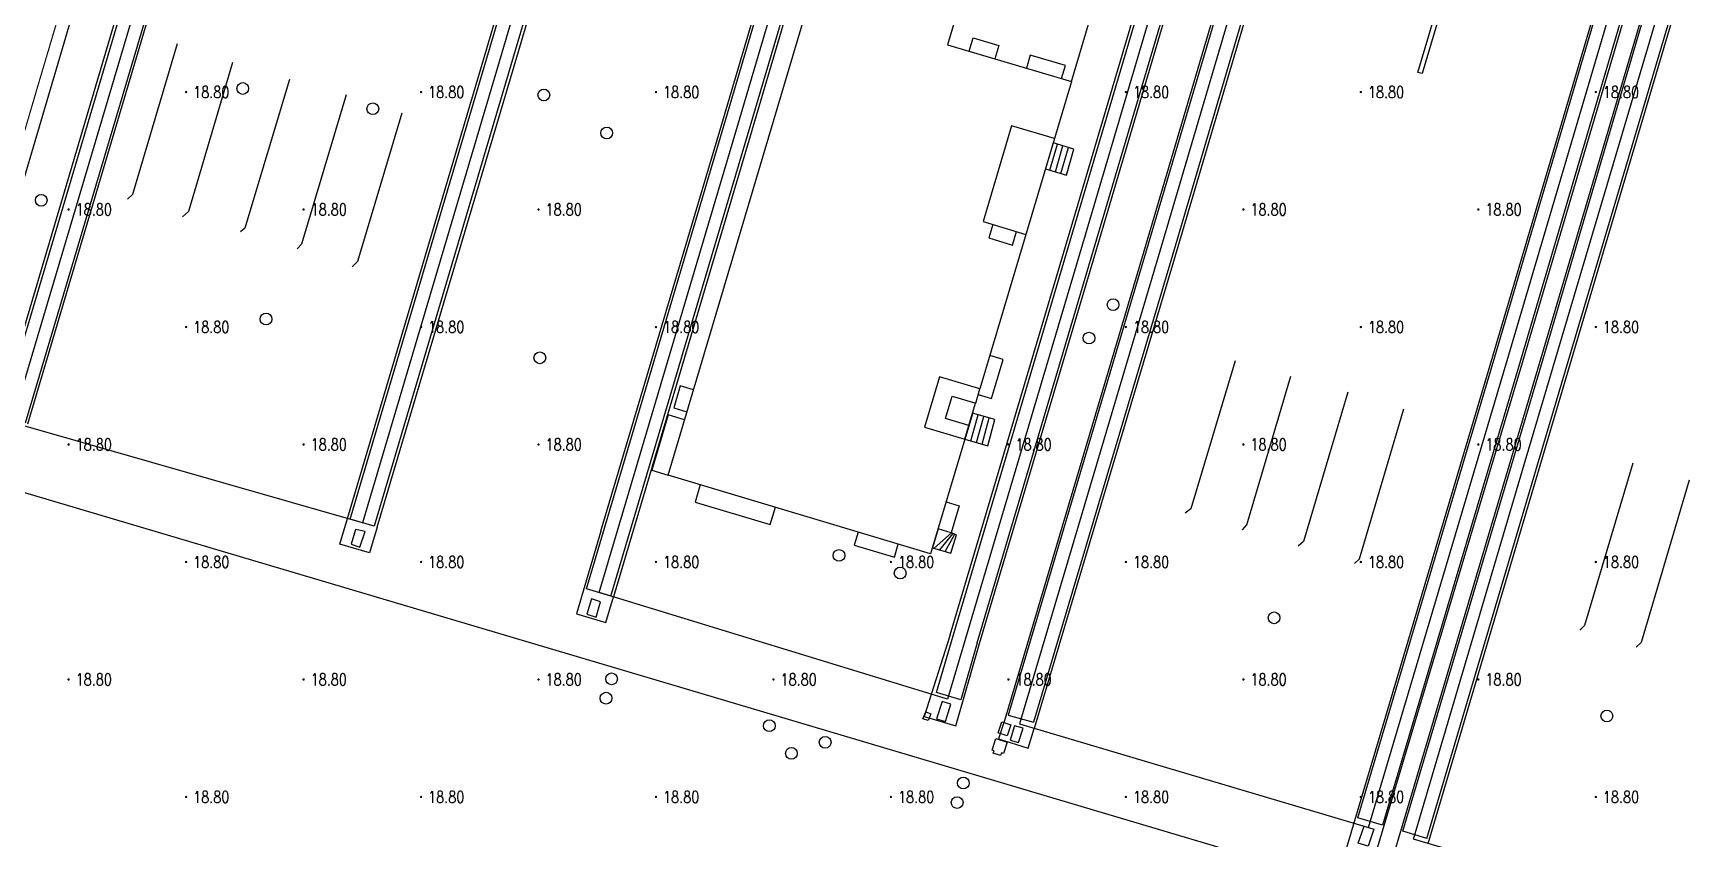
# Model space of a CAD drawing. Extents: x 404846 to 408477, y 3390929 to 3392894.
# Drawn here: x 405318.3 to 405459.4, y 3391930.8 to 3391999.4 of the extents above; entities that cross this region are included whole.
import ezdxf
from ezdxf.enums import TextEntityAlignment as Align

# ---------------------------------------------------------------- set-up
doc = ezdxf.new("R2010")
doc.units = 0
doc.header["$LTSCALE"] = 0.5
doc.layers.get('0').update_dxf_attribs({"linetype": 'CONTINUOUS'})
for name, color, linetype in [('3221', 6, 'CONTINUOUS'), ('DLSS', 4, 'CONTINUOUS'), ('FZTZ', 7, 'CONTINUOUS'), ('GCD', 1, 'CONTINUOUS'), ('GXYZ', 2, 'CONTINUOUS'), ('JMD', 6, 'CONTINUOUS'), ('SXSS', 5, 'CONTINUOUS'), ('ZBTZ', 3, 'CONTINUOUS')]:
    doc.layers.add(name, color=color, linetype=linetype)
doc.layers.add('ASSIST', color=7, linetype='CONTINUOUS', plot=False)
doc.styles.add('HZ', font='rs.shx', dxfattribs={"width": 0.8, "bigfont": 'hztxt.shx'})
doc.linetypes.add('1161', pattern='A,0,[149,AAA.SHX,S=0.15,R=0,X=0,Y=0],-1.6', length=1.6)
doc.linetypes.add('444', pattern='A,4.5,[145,AAA.SHX,S=1,R=0,X=0,Y=1],4.5,-0.5,[146,AAA.SHX,S=1,R=0,X=0,Y=0],-0.5', length=10)

# ---------------------------------------------------------------- blocks, each defined once
blk = doc.blocks.new('GC200')
at = {"linetype": 'Continuous', "const_width": 0.2, "flags": 128}
blk.add_lwpolyline([(-0.1, 0, 1), (0.1, 0, 1)], format="xyb", close=True, dxfattribs=at)
blk = doc.blocks.new('gc188')
blk.add_circle((0, 0), 1)

msp = doc.modelspace()

# ---------------------------------------------------------------- linework, layer by layer
at = {"layer": '3221', "color": 6}
for points in [[(405421.925, 3392029.737, 18.904), (405416.264, 3392010.557, 18.808), (405407.88, 3391982.184, 18.808), (405396.168, 3391942.712, 18.551), (405366.521, 3391951.772, 18.897), (405378.156, 3391990.985, 18.808), (405386.533, 3392019.338, 18.808), (405392.193, 3392038.513, 18.904), (405416.021, 3392118.84, 18.825), (405435.322, 3392183.847, 19.062), (405441.324, 3392204.065, 18.991), (405449.173, 3392230.585, 19.045), (405478.898, 3392221.788, 18.847), (405471.046, 3392195.255, 18.991), (405465.04, 3392175.025, 18.912), (405445.738, 3392110.016, 18.825)], [(405471.239, 3392173.072, 18.764), (405451.964, 3392108.168, 18.825), (405428.134, 3392027.895, 18.782), (405422.482, 3392008.721, 18.808), (405414.098, 3391980.343, 18.808), (405402.292, 3391940.607, 18.754), (405432.008, 3391931.778, 18.547), (405443.821, 3391971.537, 18.808), (405452.215, 3391999.946, 18.808), (405457.861, 3392019.102, 18.782), (405481.682, 3392099.344, 18.825), (405500.956, 3392164.247, 18.764)], [(405372.043, 3392044.461, 18.904), (405366.383, 3392025.288, 18.808), (405358.01, 3391996.95, 18.808), (405346.368, 3391957.714, 18.799), (405316.566, 3391966.254, 18.613), (405328.286, 3392005.751, 18.808), (405336.653, 3392034.068, 18.808), (405342.311, 3392053.238, 18.904)]]:
    msp.add_polyline3d(points, dxfattribs=at)
msp.add_polyline3d([(405435.832, 3391930.796, 18.759), (405445.125, 3391962.192, 18.569), (405464.437, 3392027.321, 18.705), (405471.829, 3392052.237, 18.609), (405476.653, 3392068.547, 18.609), (405496.586, 3392135.585, 18.669), (405504.994, 3392164.018, 18.993), (405508.753, 3392176.704, 19.02), (405514.027, 3392194.463, 18.926), (405518.638, 3392210.052, 18.79), (405548.365, 3392201.26, 18.79), (405543.749, 3392185.654, 18.926), (405538.473, 3392167.888, 19.02), (405534.72, 3392155.22, 18.993), (405526.3, 3392126.75, 18.669), (405506.38, 3392059.756, 18.609), (405501.553, 3392043.432, 18.609), (405494.157, 3392018.505, 18.705), (405474.85, 3391953.394, 18.569), (405465.557, 3391921.998, 18.759)], close=True, dxfattribs=at)
at = {"layer": 'ASSIST', "linetype": 'Continuous', "flags": 128}
for points, elevation in [([(405404.504, 3391987.839), (405406.312, 3391987.3), (405406.934, 3391989.509), (405405.165, 3391990.06), (405404.504, 3391987.839)], 19.453), ([(405397.642, 3391964.835), (405399.597, 3391964.276), (405400.2, 3391966.51), (405398.297, 3391967.039), (405397.642, 3391964.835)], 19.44), ([(405394.892, 3391955.59), (405396.466, 3391955.126), (405396.945, 3391956.698), (405396.478, 3391956.864), (405395.369, 3391957.194), (405394.892, 3391955.59)], 19.621)]:
    msp.add_lwpolyline(points, close=True, dxfattribs=dict(at, elevation=elevation))
at = {"layer": 'DLSS', "linetype": 'Continuous', "const_width": 0.1, "elevation": 18.729, "flags": 128}
msp.add_lwpolyline([(405331.968, 3392039.459), (405318.701, 3391994.77), (405315.683, 3391984.495), (405314.092, 3391979.13)], dxfattribs=at)
at = {"layer": 'FZTZ', "linetype": 'Continuous', "flags": 128}
for points, elevation in [([(405330.595, 3391998.477), (405326.799, 3391985.661), (405326.358, 3391985.268)], 19.919), ([(405335.301, 3391996.891), (405331.563, 3391984.214), (405331.065, 3391983.749)], 19.998), ([(405340.148, 3391995.451), (405336.36, 3391982.798), (405335.998, 3391982.489)], 19.872), ([(405344.99, 3391994.143), (405341.19, 3391981.428), (405340.802, 3391981.031)], 19.871), ([(405349.723, 3391992.568), (405345.943, 3391979.956), (405345.502, 3391979.513)], 19.965), ([(405420.649, 3391971.514), (405416.885, 3391958.905), (405416.413, 3391958.527)], 19.959), ([(405421.281, 3391957.12), (405421.646, 3391957.55), (405425.408, 3391970.195)], 19.913), ([(405430.259, 3391968.846), (405426.468, 3391956.121), (405426.008, 3391955.715)], 19.93), ([(405430.828, 3391954.252), (405431.243, 3391954.645), (405435.025, 3391967.404)], 19.957), ([(405454.499, 3391962.792), (405450.405, 3391948.975), (405449.993, 3391948.574)], 19.935), ([(405459.304, 3391961.356), (405455.21, 3391947.539), (405454.798, 3391947.137)], 19.935)]:
    msp.add_lwpolyline(points, dxfattribs=dict(at, elevation=elevation))
for points, elevation in [([(405394.751, 3391941.45), (405394.518, 3391940.885), (405394.078, 3391941.034), (405394.318, 3391941.623), (405394.751, 3391941.45)], 19.624), ([(405400.803, 3391940.767), (405401.566, 3391940.512), (405401.26, 3391939.596), (405400.497, 3391939.852), (405400.803, 3391940.767)], 19.396), ([(405400.283, 3391939.345), (405401.25, 3391939.037), (405400.945, 3391938.08), (405400.756, 3391938.14), (405400.679, 3391937.899), (405400.064, 3391938.095), (405400.132, 3391938.308), (405399.969, 3391938.359), (405400.283, 3391939.345)], 19.851)]:
    msp.add_lwpolyline(points, close=True, dxfattribs=dict(at, elevation=elevation))
at = {"layer": 'JMD', "linetype": 'Continuous'}
for p, q in [((405404.875, 3391987.729), (405405.528, 3391989.947)), ((405406.934, 3391989.509), (405405.165, 3391990.06)), ((405405.354, 3391987.586), (405405.996, 3391989.801)), ((405405.833, 3391987.443), (405406.465, 3391989.655)), ((405406.312, 3391987.3), (405406.934, 3391989.509)), ((405404.504, 3391987.839), (405406.312, 3391987.3)), ((405397.674, 3391964.826), (405398.328, 3391967.03)), ((405398.155, 3391964.688), (405398.796, 3391966.9)), ((405400.2, 3391966.51), (405398.297, 3391967.039)), ((405398.636, 3391964.551), (405399.264, 3391966.77)), ((405399.116, 3391964.413), (405399.732, 3391966.64)), ((405399.597, 3391964.276), (405400.2, 3391966.51)), ((405397.642, 3391964.835), (405399.597, 3391964.276)), ((405395.027, 3391955.55), (405396.518, 3391956.85)), ((405395.507, 3391955.409), (405396.66, 3391956.799)), ((405395.986, 3391955.267), (405396.803, 3391956.749)), ((405396.466, 3391955.126), (405396.945, 3391956.698)), ((405396.945, 3391956.698), (405396.478, 3391956.864)), ((405394.892, 3391955.59), (405396.466, 3391955.126))]:
    msp.add_line(p, q, dxfattribs=at)
at = {"layer": 'JMD', "linetype": '444', "elevation": 20.765, "flags": 128}
msp.add_lwpolyline([(405331.403, 3392034.514), (405324.509, 3392010.602), (405307.438, 3391952.824), (405302.633, 3391954.343), (405300.797, 3391948.468), (405269.161, 3391958.115)], dxfattribs=at)
at = {"layer": 'JMD', "linetype": 'Continuous', "elevation": 33.25, "flags": 128}
msp.add_lwpolyline([(405372.383, 3391961.775), (405386.455, 3392009.083), (405398.308, 3392005.557), (405396.181, 3391998.407), (405406.716, 3391995.273), (405398.934, 3391969.113), (405395.489, 3391970.138), (405394.215, 3391965.855), (405397.642, 3391964.835), (405394.738, 3391955.074), (405372.383, 3391961.775)], close=True, dxfattribs=at)
at = {"layer": 'JMD', "linetype": 'Continuous', "flags": 128}
for points, elevation in [([(405406.716, 3391995.273), (405408.166, 3392000.149), (405397.631, 3392003.283)], 28.271), ([(405398.027, 3391997.858), (405398.362, 3391998.983), (405400.54, 3391998.335), (405400.205, 3391997.21)], 31.615), ([(405405.882, 3391995.521), (405406.212, 3391996.63), (405403.214, 3391997.522), (405402.884, 3391996.413)], 31.615), ([(405405.27, 3391990.414), (405401.623, 3391991.498), (405399.2, 3391983.352), (405402.847, 3391982.267)], 35.488), ([(405400.025, 3391983.107), (405399.683, 3391981.957), (405401.716, 3391981.352), (405402.058, 3391982.502)], 35.073), ([(405398.794, 3391968.641), (405399.915, 3391968.307), (405400.902, 3391971.624), (405399.78, 3391971.957)], 23.768), ([(405374.544, 3391969.04), (405373.423, 3391969.374), (405372.867, 3391967.503), (405373.988, 3391967.17)], 22.045), ([(405397.642, 3391964.835), (405397.988, 3391965.999), (405396.001, 3391966.59), (405396.569, 3391968.502), (405398.575, 3391967.905), (405398.934, 3391969.113)], 31.238), ([(405397.988, 3391965.999), (405398.557, 3391967.911)], 27.924), ([(405373.784, 3391966.484), (405372.391, 3391966.899), (405370.99, 3391962.189), (405372.383, 3391961.775)], 24.867), ([(405375.123, 3391960.953), (405374.683, 3391959.483), (405381.082, 3391957.565), (405381.522, 3391959.035)], 24.837), ([(405396.054, 3391959.496), (405397.163, 3391959.166), (405396.478, 3391956.864), (405395.369, 3391957.194)], 23.491), ([(405388.574, 3391956.922), (405388.239, 3391955.805), (405391.652, 3391954.783), (405391.986, 3391955.899)], 23.345)]:
    msp.add_lwpolyline(points, dxfattribs=dict(at, elevation=elevation))
at = {"layer": 'SXSS', "linetype": 'Continuous', "elevation": 18.793, "flags": 128}
msp.add_lwpolyline([(405457.069, 3392064.85), (405436.587, 3391995.943), (405436.217, 3391996.053), (405456.698, 3392064.96), (405457.069, 3392064.85)], close=True, dxfattribs=at)
at = {"layer": 'ZBTZ', "linetype": '1161', "flags": 128}
for points, elevation in [([(405432.691, 3391929.776), (405445.057, 3391971.171), (405453.451, 3391999.582), (405459.097, 3392018.736), (405482.917, 3392098.977), (405516.595, 3392212.545), (405517.898, 3392212.12), (405503.535, 3392163.481)], 18.845), ([(405429.284, 3391927.132), (405442.585, 3391971.903), (405450.978, 3392000.311), (405456.625, 3392019.467), (405480.446, 3392099.711), (405502.673, 3392174.801)], 18.829), ([(405503.523, 3392163.485), (405484.248, 3392098.582), (405460.429, 3392018.342), (405454.783, 3391999.189), (405446.388, 3391970.776), (405434.1, 3391929.349)], 18.798), ([(405436.982, 3391930.84), (405434.919, 3391931.464), (405446.582, 3391970.719), (405454.976, 3391999.131), (405460.622, 3392018.285), (405484.442, 3392098.524), (405503.716, 3392163.427)], 18.828), ([(405450.776, 3392108.504), (405425.898, 3392024.943), (405425.914, 3392024.953), (405421.232, 3392009.09), (405412.848, 3391980.714), (405401.042, 3391940.978)], 18.856), ([(405450.968, 3392108.454), (405426.234, 3392025.387), (405426.25, 3392025.397), (405421.42, 3392009.035), (405413.036, 3391980.658), (405401.35, 3391941.328), (405403.503, 3391940.738)], 18.843), ([(405453.012, 3392107.856), (405429.212, 3392027.576), (405423.56, 3392008.403), (405415.175, 3391980.024), (405403.503, 3391940.738)], 18.812), ([(405453.23, 3392107.791), (405429.436, 3392027.51), (405423.785, 3392008.337), (405415.4, 3391979.958), (405403.561, 3391940.217)], 18.818), ([(405446.169, 3391961.883), (405465.481, 3392027.011), (405472.874, 3392051.927), (405477.717, 3392068.231)], 18.623), ([(405446.381, 3391961.82), (405465.692, 3392026.949), (405473.084, 3392051.865), (405477.944, 3392068.164)], 18.623), ([(405315.363, 3391966.892), (405327.006, 3392006.13), (405335.373, 3392034.446), (405341.031, 3392053.615)], 18.805), ([(405343.339, 3392052.934), (405337.681, 3392033.765), (405329.314, 3392005.447), (405317.671, 3391966.209), (405315.617, 3391966.816), (405327.26, 3392006.055), (405335.627, 3392034.371), (405341.285, 3392053.54)], 18.8), ([(405317.882, 3391966.146), (405329.525, 3392005.384), (405337.892, 3392033.702), (405343.55, 3392052.872)], 18.779), ([(405345.097, 3391958.092), (405356.739, 3391997.327), (405365.112, 3392025.664), (405370.771, 3392044.837)], 18.83), ([(405373.042, 3392044.166), (405367.382, 3392024.993), (405359.009, 3391996.654), (405347.367, 3391957.418), (405345.312, 3391958.028), (405356.954, 3391997.263), (405365.326, 3392025.6), (405370.986, 3392044.773)], 18.83), ([(405347.629, 3391957.34), (405359.271, 3391996.577), (405367.644, 3392024.916), (405373.304, 3392044.089)], 18.83), ([(405367.519, 3391951.473), (405365.441, 3391952.095), (405377.075, 3391991.305), (405385.452, 3392019.657), (405391.112, 3392038.832)], 18.869), ([(405366.674, 3391956.996), (405376.872, 3391991.365), (405385.249, 3392019.717), (405390.909, 3392038.892)], 18.852), ([(405367.519, 3391951.473), (405379.155, 3391990.689), (405387.533, 3392019.042), (405393.243, 3392038.175)], 18.855), ([(405393.514, 3392038.153), (405387.743, 3392018.98), (405379.366, 3391990.627), (405367.73, 3391951.41)], 18.863), ([(405396.647, 3391948.102), (405406.85, 3391982.489), (405415.233, 3392010.862), (405420.894, 3392030.041)], 18.773), ([(405398.689, 3391947.496), (405408.892, 3391981.885), (405417.276, 3392010.259), (405422.937, 3392029.438)], 18.765), ([(405398.907, 3391947.431), (405409.111, 3391981.82), (405417.494, 3392010.194), (405423.156, 3392029.374)], 18.793), ([(405396.412, 3391948.172), (405406.615, 3391982.559), (405413.675, 3392006.454)], 18.736), ([(405310.418, 3391962.911), (405316.671, 3391961.022), (405316.828, 3391960.513), (405374.212, 3391943.488), (405429.284, 3391927.132)], 18.549), ([(405436.982, 3391930.84), (405446.169, 3391961.883)], 18.663), ([(405437.088, 3391930.424), (405446.381, 3391961.82)], 18.664), ([(405347.629, 3391957.34), (405346.966, 3391955.16), (405344.45, 3391955.889), (405345.097, 3391958.092)], 18.799), ([(405366.674, 3391956.996), (405364.586, 3391949.96), (405367.099, 3391949.221), (405367.73, 3391951.41)], 18.9), ([(405396.412, 3391948.172), (405394.182, 3391941.222), (405396.881, 3391940.443), (405398.907, 3391947.431)], 18.728), ([(405398.689, 3391947.496), (405397.293, 3391942.646), (405395.236, 3391943.279), (405396.647, 3391948.102)], 18.686), ([(405401.042, 3391940.978), (405400.499, 3391939.34), (405403.041, 3391938.539), (405403.561, 3391940.217)], 18.894)]:
    msp.add_lwpolyline(points, dxfattribs=dict(at, elevation=elevation))
for points, elevation in [([(405515.776, 3392210.473), (405504.899, 3392173.819), (405482.71, 3392099.039), (405458.89, 3392018.797), (405453.244, 3391999.643), (405444.849, 3391971.232), (405433.189, 3391931.986), (405431.1, 3391932.605), (405442.761, 3391971.851), (405451.154, 3392000.259), (405456.801, 3392019.415), (405480.622, 3392099.659), (405502.81, 3392174.477), (405513.668, 3392211.092), (405515.776, 3392210.473)], 18.819), ([(405345.782, 3391957.153), (405345.397, 3391955.898), (405346.161, 3391955.655), (405346.59, 3391956.965), (405345.782, 3391957.153)], 18.899), ([(405365.869, 3391951.236), (405365.481, 3391949.938), (405366.273, 3391949.67), (405366.648, 3391950.979), (405365.869, 3391951.236)], 18.864), ([(405395.717, 3391942.507), (405395.249, 3391941.035), (405395.993, 3391940.798), (405396.461, 3391942.271), (405395.717, 3391942.507)], 18.952), ([(405401.883, 3391940.447), (405401.502, 3391939.221), (405402.214, 3391939.019), (405402.613, 3391940.248), (405401.883, 3391940.447)], 18.53), ([(405432.008, 3391931.778), (405432.473, 3391931.63), (405431.993, 3391930.189), (405431.138, 3391930.461), (405431.63, 3391931.89), (405432.008, 3391931.778)], 18.586)]:
    msp.add_lwpolyline(points, close=True, dxfattribs=dict(at, elevation=elevation))

# ---------------------------------------------------------------- block references
at = {"layer": 'GCD', "linetype": 'Continuous'}
ref = msp.add_blockref('GC200', (405331.358, 3391994.379, 18.8), dxfattribs=dict(at, xscale=0.5, yscale=0.5, zscale=0.5))
ref.add_attrib('height', '18.80', dxfattribs={"linetype": 'Continuous', "height": 1, "style": 'HZ', "width": 0.8}).set_placement((405331.958, 3391994.379, 18.8), align=Align.MIDDLE_LEFT)
ref = msp.add_blockref('GC200', (405351.358, 3391994.379, 18.8), dxfattribs=dict(at, xscale=0.5, yscale=0.5, zscale=0.5))
ref.add_attrib('height', '18.80', dxfattribs={"linetype": 'Continuous', "height": 1, "style": 'HZ', "width": 0.8}).set_placement((405351.958, 3391994.379, 18.8), align=Align.MIDDLE_LEFT)
ref = msp.add_blockref('GC200', (405371.358, 3391994.379, 18.8), dxfattribs=dict(at, xscale=0.5, yscale=0.5, zscale=0.5))
ref.add_attrib('height', '18.80', dxfattribs={"linetype": 'Continuous', "height": 1, "style": 'HZ', "width": 0.8}).set_placement((405371.958, 3391994.379, 18.8), align=Align.MIDDLE_LEFT)
ref = msp.add_blockref('GC200', (405411.358, 3391994.379, 18.8), dxfattribs=dict(at, xscale=0.5, yscale=0.5, zscale=0.5))
ref.add_attrib('height', '18.80', dxfattribs={"linetype": 'Continuous', "height": 1, "style": 'HZ', "width": 0.8}).set_placement((405411.958, 3391994.379, 18.8), align=Align.MIDDLE_LEFT)
ref = msp.add_blockref('GC200', (405431.358, 3391994.379, 18.8), dxfattribs=dict(at, xscale=0.5, yscale=0.5, zscale=0.5))
ref.add_attrib('height', '18.80', dxfattribs={"linetype": 'Continuous', "height": 1, "style": 'HZ', "width": 0.8}).set_placement((405431.958, 3391994.379, 18.8), align=Align.MIDDLE_LEFT)
ref = msp.add_blockref('GC200', (405451.358, 3391994.379, 18.8), dxfattribs=dict(at, xscale=0.5, yscale=0.5, zscale=0.5))
ref.add_attrib('height', '18.80', dxfattribs={"linetype": 'Continuous', "height": 1, "style": 'HZ', "width": 0.8}).set_placement((405451.958, 3391994.379, 18.8), align=Align.MIDDLE_LEFT)
ref = msp.add_blockref('GC200', (405321.358, 3391984.379, 18.8), dxfattribs=dict(at, xscale=0.5, yscale=0.5, zscale=0.5))
ref.add_attrib('height', '18.80', dxfattribs={"linetype": 'Continuous', "height": 1, "style": 'HZ', "width": 0.8}).set_placement((405321.958, 3391984.379, 18.8), align=Align.MIDDLE_LEFT)
ref = msp.add_blockref('GC200', (405341.358, 3391984.379, 18.8), dxfattribs=dict(at, xscale=0.5, yscale=0.5, zscale=0.5))
ref.add_attrib('height', '18.80', dxfattribs={"linetype": 'Continuous', "height": 1, "style": 'HZ', "width": 0.8}).set_placement((405341.958, 3391984.379, 18.8), align=Align.MIDDLE_LEFT)
ref = msp.add_blockref('GC200', (405361.358, 3391984.379, 18.8), dxfattribs=dict(at, xscale=0.5, yscale=0.5, zscale=0.5))
ref.add_attrib('height', '18.80', dxfattribs={"linetype": 'Continuous', "height": 1, "style": 'HZ', "width": 0.8}).set_placement((405361.958, 3391984.379, 18.8), align=Align.MIDDLE_LEFT)
ref = msp.add_blockref('GC200', (405421.358, 3391984.379, 18.8), dxfattribs=dict(at, xscale=0.5, yscale=0.5, zscale=0.5))
ref.add_attrib('height', '18.80', dxfattribs={"linetype": 'Continuous', "height": 1, "style": 'HZ', "width": 0.8}).set_placement((405421.958, 3391984.379, 18.8), align=Align.MIDDLE_LEFT)
ref = msp.add_blockref('GC200', (405441.358, 3391984.379, 18.8), dxfattribs=dict(at, xscale=0.5, yscale=0.5, zscale=0.5))
ref.add_attrib('height', '18.80', dxfattribs={"linetype": 'Continuous', "height": 1, "style": 'HZ', "width": 0.8}).set_placement((405441.958, 3391984.379, 18.8), align=Align.MIDDLE_LEFT)
ref = msp.add_blockref('GC200', (405331.358, 3391974.379, 18.8), dxfattribs=dict(at, xscale=0.5, yscale=0.5, zscale=0.5))
ref.add_attrib('height', '18.80', dxfattribs={"linetype": 'Continuous', "height": 1, "style": 'HZ', "width": 0.8}).set_placement((405331.958, 3391974.379, 18.8), align=Align.MIDDLE_LEFT)
ref = msp.add_blockref('GC200', (405351.358, 3391974.379, 18.8), dxfattribs=dict(at, xscale=0.5, yscale=0.5, zscale=0.5))
ref.add_attrib('height', '18.80', dxfattribs={"linetype": 'Continuous', "height": 1, "style": 'HZ', "width": 0.8}).set_placement((405351.958, 3391974.379, 18.8), align=Align.MIDDLE_LEFT)
ref = msp.add_blockref('GC200', (405371.358, 3391974.379, 18.8), dxfattribs=dict(at, xscale=0.5, yscale=0.5, zscale=0.5))
ref.add_attrib('height', '18.80', dxfattribs={"linetype": 'Continuous', "height": 1, "style": 'HZ', "width": 0.8}).set_placement((405371.958, 3391974.379, 18.8), align=Align.MIDDLE_LEFT)
ref = msp.add_blockref('GC200', (405411.358, 3391974.379, 18.8), dxfattribs=dict(at, xscale=0.5, yscale=0.5, zscale=0.5))
ref.add_attrib('height', '18.80', dxfattribs={"linetype": 'Continuous', "height": 1, "style": 'HZ', "width": 0.8}).set_placement((405411.958, 3391974.379, 18.8), align=Align.MIDDLE_LEFT)
ref = msp.add_blockref('GC200', (405431.358, 3391974.379, 18.8), dxfattribs=dict(at, xscale=0.5, yscale=0.5, zscale=0.5))
ref.add_attrib('height', '18.80', dxfattribs={"linetype": 'Continuous', "height": 1, "style": 'HZ', "width": 0.8}).set_placement((405431.958, 3391974.379, 18.8), align=Align.MIDDLE_LEFT)
ref = msp.add_blockref('GC200', (405451.358, 3391974.379, 18.8), dxfattribs=dict(at, xscale=0.5, yscale=0.5, zscale=0.5))
ref.add_attrib('height', '18.80', dxfattribs={"linetype": 'Continuous', "height": 1, "style": 'HZ', "width": 0.8}).set_placement((405451.958, 3391974.379, 18.8), align=Align.MIDDLE_LEFT)
ref = msp.add_blockref('GC200', (405321.358, 3391964.379, 18.8), dxfattribs=dict(at, xscale=0.5, yscale=0.5, zscale=0.5))
ref.add_attrib('height', '18.80', dxfattribs={"linetype": 'Continuous', "height": 1, "style": 'HZ', "width": 0.8}).set_placement((405321.958, 3391964.379, 18.8), align=Align.MIDDLE_LEFT)
ref = msp.add_blockref('GC200', (405341.358, 3391964.379, 18.8), dxfattribs=dict(at, xscale=0.5, yscale=0.5, zscale=0.5))
ref.add_attrib('height', '18.80', dxfattribs={"linetype": 'Continuous', "height": 1, "style": 'HZ', "width": 0.8}).set_placement((405341.958, 3391964.379, 18.8), align=Align.MIDDLE_LEFT)
ref = msp.add_blockref('GC200', (405361.358, 3391964.379, 18.8), dxfattribs=dict(at, xscale=0.5, yscale=0.5, zscale=0.5))
ref.add_attrib('height', '18.80', dxfattribs={"linetype": 'Continuous', "height": 1, "style": 'HZ', "width": 0.8}).set_placement((405361.958, 3391964.379, 18.8), align=Align.MIDDLE_LEFT)
ref = msp.add_blockref('GC200', (405401.358, 3391964.379, 18.8), dxfattribs=dict(at, xscale=0.5, yscale=0.5, zscale=0.5))
ref.add_attrib('height', '18.80', dxfattribs={"linetype": 'Continuous', "height": 1, "style": 'HZ', "width": 0.8}).set_placement((405401.958, 3391964.379, 18.8), align=Align.MIDDLE_LEFT)
ref = msp.add_blockref('GC200', (405421.358, 3391964.379, 18.8), dxfattribs=dict(at, xscale=0.5, yscale=0.5, zscale=0.5))
ref.add_attrib('height', '18.80', dxfattribs={"linetype": 'Continuous', "height": 1, "style": 'HZ', "width": 0.8}).set_placement((405421.958, 3391964.379, 18.8), align=Align.MIDDLE_LEFT)
ref = msp.add_blockref('GC200', (405441.358, 3391964.379, 18.8), dxfattribs=dict(at, xscale=0.5, yscale=0.5, zscale=0.5))
ref.add_attrib('height', '18.80', dxfattribs={"linetype": 'Continuous', "height": 1, "style": 'HZ', "width": 0.8}).set_placement((405441.958, 3391964.379, 18.8), align=Align.MIDDLE_LEFT)
ref = msp.add_blockref('GC200', (405331.358, 3391954.379, 18.8), dxfattribs=dict(at, xscale=0.5, yscale=0.5, zscale=0.5))
ref.add_attrib('height', '18.80', dxfattribs={"linetype": 'Continuous', "height": 1, "style": 'HZ', "width": 0.8}).set_placement((405331.958, 3391954.379, 18.8), align=Align.MIDDLE_LEFT)
ref = msp.add_blockref('GC200', (405351.358, 3391954.379, 18.8), dxfattribs=dict(at, xscale=0.5, yscale=0.5, zscale=0.5))
ref.add_attrib('height', '18.80', dxfattribs={"linetype": 'Continuous', "height": 1, "style": 'HZ', "width": 0.8}).set_placement((405351.958, 3391954.379, 18.8), align=Align.MIDDLE_LEFT)
ref = msp.add_blockref('GC200', (405371.358, 3391954.379, 18.8), dxfattribs=dict(at, xscale=0.5, yscale=0.5, zscale=0.5))
ref.add_attrib('height', '18.80', dxfattribs={"linetype": 'Continuous', "height": 1, "style": 'HZ', "width": 0.8}).set_placement((405371.958, 3391954.379, 18.8), align=Align.MIDDLE_LEFT)
ref = msp.add_blockref('GC200', (405391.358, 3391954.379, 18.8), dxfattribs=dict(at, xscale=0.5, yscale=0.5, zscale=0.5))
ref.add_attrib('height', '18.80', dxfattribs={"linetype": 'Continuous', "height": 1, "style": 'HZ', "width": 0.8}).set_placement((405391.958, 3391954.379, 18.8), align=Align.MIDDLE_LEFT)
ref = msp.add_blockref('GC200', (405411.358, 3391954.379, 18.8), dxfattribs=dict(at, xscale=0.5, yscale=0.5, zscale=0.5))
ref.add_attrib('height', '18.80', dxfattribs={"linetype": 'Continuous', "height": 1, "style": 'HZ', "width": 0.8}).set_placement((405411.958, 3391954.379, 18.8), align=Align.MIDDLE_LEFT)
ref = msp.add_blockref('GC200', (405431.358, 3391954.379, 18.8), dxfattribs=dict(at, xscale=0.5, yscale=0.5, zscale=0.5))
ref.add_attrib('height', '18.80', dxfattribs={"linetype": 'Continuous', "height": 1, "style": 'HZ', "width": 0.8}).set_placement((405431.958, 3391954.379, 18.8), align=Align.MIDDLE_LEFT)
ref = msp.add_blockref('GC200', (405451.358, 3391954.379, 18.8), dxfattribs=dict(at, xscale=0.5, yscale=0.5, zscale=0.5))
ref.add_attrib('height', '18.80', dxfattribs={"linetype": 'Continuous', "height": 1, "style": 'HZ', "width": 0.8}).set_placement((405451.958, 3391954.379, 18.8), align=Align.MIDDLE_LEFT)
ref = msp.add_blockref('GC200', (405321.358, 3391944.379, 18.8), dxfattribs=dict(at, xscale=0.5, yscale=0.5, zscale=0.5))
ref.add_attrib('height', '18.80', dxfattribs={"linetype": 'Continuous', "height": 1, "style": 'HZ', "width": 0.8}).set_placement((405321.958, 3391944.379, 18.8), align=Align.MIDDLE_LEFT)
ref = msp.add_blockref('GC200', (405341.358, 3391944.379, 18.8), dxfattribs=dict(at, xscale=0.5, yscale=0.5, zscale=0.5))
ref.add_attrib('height', '18.80', dxfattribs={"linetype": 'Continuous', "height": 1, "style": 'HZ', "width": 0.8}).set_placement((405341.958, 3391944.379, 18.8), align=Align.MIDDLE_LEFT)
ref = msp.add_blockref('GC200', (405361.358, 3391944.379, 18.8), dxfattribs=dict(at, xscale=0.5, yscale=0.5, zscale=0.5))
ref.add_attrib('height', '18.80', dxfattribs={"linetype": 'Continuous', "height": 1, "style": 'HZ', "width": 0.8}).set_placement((405361.958, 3391944.379, 18.8), align=Align.MIDDLE_LEFT)
ref = msp.add_blockref('GC200', (405381.358, 3391944.379, 18.8), dxfattribs=dict(at, xscale=0.5, yscale=0.5, zscale=0.5))
ref.add_attrib('height', '18.80', dxfattribs={"linetype": 'Continuous', "height": 1, "style": 'HZ', "width": 0.8}).set_placement((405381.958, 3391944.379, 18.8), align=Align.MIDDLE_LEFT)
ref = msp.add_blockref('GC200', (405401.358, 3391944.379, 18.8), dxfattribs=dict(at, xscale=0.5, yscale=0.5, zscale=0.5))
ref.add_attrib('height', '18.80', dxfattribs={"linetype": 'Continuous', "height": 1, "style": 'HZ', "width": 0.8}).set_placement((405401.958, 3391944.379, 18.8), align=Align.MIDDLE_LEFT)
ref = msp.add_blockref('GC200', (405421.358, 3391944.379, 18.8), dxfattribs=dict(at, xscale=0.5, yscale=0.5, zscale=0.5))
ref.add_attrib('height', '18.80', dxfattribs={"linetype": 'Continuous', "height": 1, "style": 'HZ', "width": 0.8}).set_placement((405421.958, 3391944.379, 18.8), align=Align.MIDDLE_LEFT)
ref = msp.add_blockref('GC200', (405441.358, 3391944.379, 18.8), dxfattribs=dict(at, xscale=0.5, yscale=0.5, zscale=0.5))
ref.add_attrib('height', '18.80', dxfattribs={"linetype": 'Continuous', "height": 1, "style": 'HZ', "width": 0.8}).set_placement((405441.958, 3391944.379, 18.8), align=Align.MIDDLE_LEFT)
ref = msp.add_blockref('GC200', (405331.358, 3391934.379, 18.8), dxfattribs=dict(at, xscale=0.5, yscale=0.5, zscale=0.5))
ref.add_attrib('height', '18.80', dxfattribs={"linetype": 'Continuous', "height": 1, "style": 'HZ', "width": 0.8}).set_placement((405331.958, 3391934.379, 18.8), align=Align.MIDDLE_LEFT)
ref = msp.add_blockref('GC200', (405351.358, 3391934.379, 18.8), dxfattribs=dict(at, xscale=0.5, yscale=0.5, zscale=0.5))
ref.add_attrib('height', '18.80', dxfattribs={"linetype": 'Continuous', "height": 1, "style": 'HZ', "width": 0.8}).set_placement((405351.958, 3391934.379, 18.8), align=Align.MIDDLE_LEFT)
ref = msp.add_blockref('GC200', (405371.358, 3391934.379, 18.8), dxfattribs=dict(at, xscale=0.5, yscale=0.5, zscale=0.5))
ref.add_attrib('height', '18.80', dxfattribs={"linetype": 'Continuous', "height": 1, "style": 'HZ', "width": 0.8}).set_placement((405371.958, 3391934.379, 18.8), align=Align.MIDDLE_LEFT)
ref = msp.add_blockref('GC200', (405391.358, 3391934.379, 18.8), dxfattribs=dict(at, xscale=0.5, yscale=0.5, zscale=0.5))
ref.add_attrib('height', '18.80', dxfattribs={"linetype": 'Continuous', "height": 1, "style": 'HZ', "width": 0.8}).set_placement((405391.958, 3391934.379, 18.8), align=Align.MIDDLE_LEFT)
ref = msp.add_blockref('GC200', (405411.358, 3391934.379, 18.8), dxfattribs=dict(at, xscale=0.5, yscale=0.5, zscale=0.5))
ref.add_attrib('height', '18.80', dxfattribs={"linetype": 'Continuous', "height": 1, "style": 'HZ', "width": 0.8}).set_placement((405411.958, 3391934.379, 18.8), align=Align.MIDDLE_LEFT)
ref = msp.add_blockref('GC200', (405431.358, 3391934.379, 18.8), dxfattribs=dict(at, xscale=0.5, yscale=0.5, zscale=0.5))
ref.add_attrib('height', '18.80', dxfattribs={"linetype": 'Continuous', "height": 1, "style": 'HZ', "width": 0.8}).set_placement((405431.958, 3391934.379, 18.8), align=Align.MIDDLE_LEFT)
ref = msp.add_blockref('GC200', (405451.358, 3391934.379, 18.8), dxfattribs=dict(at, xscale=0.5, yscale=0.5, zscale=0.5))
ref.add_attrib('height', '18.80', dxfattribs={"linetype": 'Continuous', "height": 1, "style": 'HZ', "width": 0.8}).set_placement((405451.958, 3391934.379, 18.8), align=Align.MIDDLE_LEFT)
at = {"layer": 'GXYZ', "linetype": 'Continuous', "xscale": 0.5, "yscale": 0.5}
for p in [(405336.184, 3391994.679, 18.753), (405361.811, 3391994.13, 18.958), (405347.253, 3391992.955, 18.753), (405367.165, 3391990.896, 18.898), (405319.027, 3391985.166, 18.81), (405410.268, 3391976.279, 18.714), (405338.166, 3391975.055, 18.753), (405408.217, 3391973.436, 18.718), (405361.471, 3391971.757, 18.765), (405386.938, 3391954.939, 18.987), (405392.145, 3391953.437, 18.941), (405423.973, 3391949.627, 18.722), (405367.577, 3391944.431, 18.804), (405367.107, 3391942.787, 18.87), (405381.008, 3391940.442, 18.657), (405452.298, 3391941.269, 18.693), (405385.761, 3391939.036, 18.604), (405382.887, 3391938.087, 18.631), (405397.522, 3391935.565, 18.451), (405396.992, 3391933.904, 18.451)]:
    msp.add_blockref('gc188', p, dxfattribs=at)

doc.saveas('drawing.dxf')
